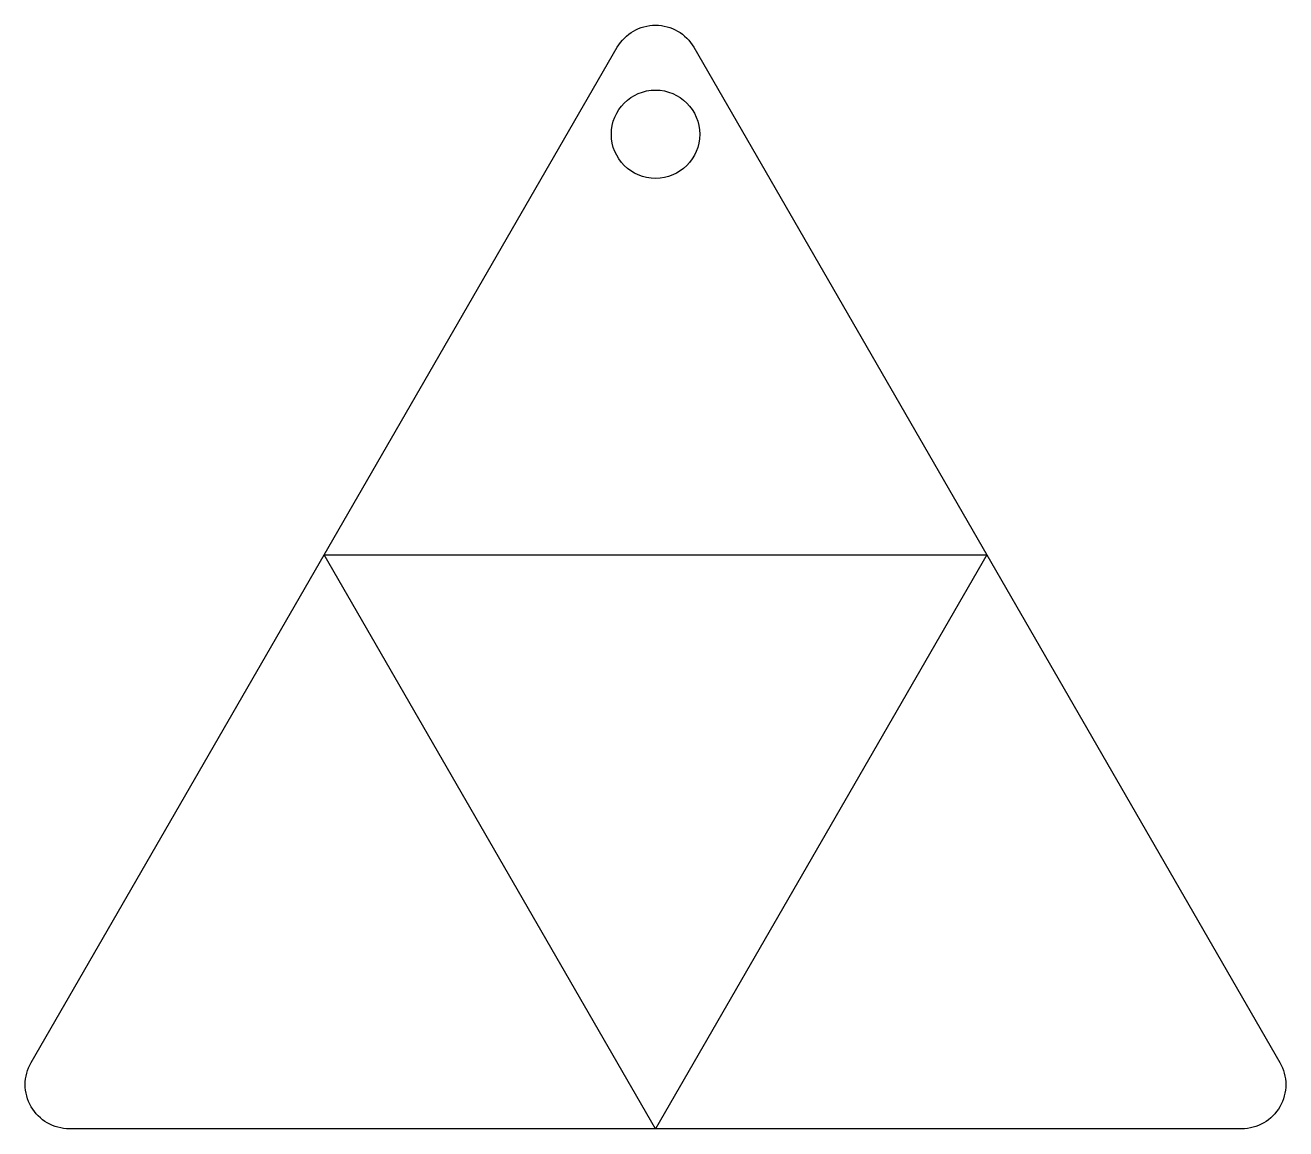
# Model space of a CAD drawing. Header units: millimetres. Extents: x 11 to 39.5, y 0.1 to 25.1.
import ezdxf

# ---------------------------------------------------------------- set-up
doc = ezdxf.new("R2010")
doc.units = ezdxf.units.MM
doc.layers.get('0').update_dxf_attribs({"linetype": 'CONTINUOUS'})

msp = doc.modelspace()

# ---------------------------------------------------------------- linework, layer by layer
msp.add_lwpolyline([(38.488, 0.124), (11.952, 0.124, -0.57735), (11.086, 1.624), (24.354, 24.605, -0.57735), (26.086, 24.605), (39.354, 1.624, -0.57735)], format="xyb", close=True)
msp.add_lwpolyline([(32.72, 13.115), (25.22, 0.124), (17.72, 13.115)], close=True)
msp.add_circle((25.22, 22.637), 1)

doc.saveas('drawing.dxf')
